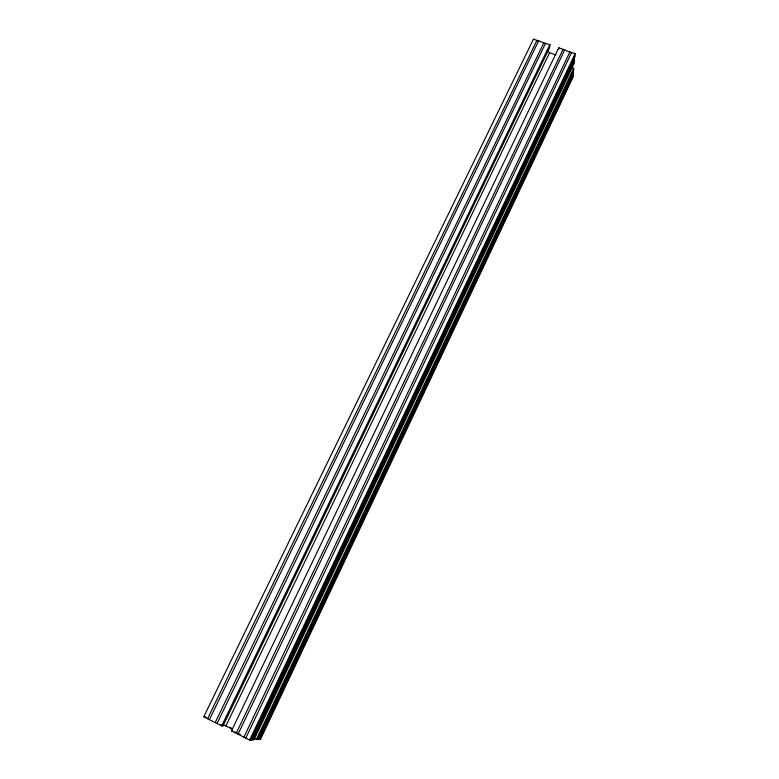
<?xml version="1.0" encoding="UTF-8"?>
<svg xmlns="http://www.w3.org/2000/svg" width="779" height="779" viewBox="0 0 779 779"><rect width="100%" height="100%" fill="white"/><g stroke="black" fill="none" stroke-linecap="round" stroke-linejoin="round"><path stroke-width="1.17" d="M549.886 44.637L549.711 47.324L223.037 725.872L221.703 725.882L209.395 719.64L538.698 40.742L544.755 43.4L549.886 44.637L221.703 725.882M558.64 49.515L558.777 47.733L570.832 52.485L575.243 53.469L575.029 55.572L250.604 739.992L249.65 740.05L238.062 734.178L564.736 49.807M573.101 74.735C570.754 74.395 574.493 76.624 572.808 77.637L260.517 739.329L258.453 738.94L259.222 739.417L573.101 74.735L573.402 71.746L572.721 71.259M254.431 738.628L257.459 739.534L573.5 70.792L573.743 68.348L571.552 67.578M574.493 56.351C574.892 59.467 573.256 59.779 574.259 63.187L254.042 739.758L252.007 739.437M538.698 40.742L537.851 40.995L533.566 38.95L203.757 716.777L209.395 719.64M259.641 739.388L573.003 75.68M249.65 740.05L575.243 53.469M250.536 739.709L251.052 739.953L574.931 56.565M251.052 739.953L252.464 739.865L574.62 59.701M252.902 739.836L574.513 60.684M256.359 739.602L573.743 68.348M257.459 739.534L256.749 739.086L257.878 739.505L573.402 71.746M243.915 737.138L570.043 51.657M245.804 738.064L571.718 52.242M558.777 47.733L231.499 730.848L236.222 733.243L563.061 49.223M222.658 724.655L225.881 725.94L549.555 52.758L547.053 50.294M215.189 722.571L543.956 42.572M217.059 723.487L545.612 43.147M207.584 718.715L537.043 40.157M238.062 734.178L236.31 733.243M572.906 70.733L573.5 70.792M257.878 739.505L259.222 739.417M231.499 730.848L232.785 730.809M203.757 716.777L204.867 716.807M205.997 717.284L205.374 717.05M549.555 52.758L555.885 54.968M225.881 725.94L232.064 729.076M220.915 724.791L223.037 725.872M234.927 731.89L240.273 734.607M250.604 739.992L249.962 739.631M231.587 728.268L229.756 727.265"/></g></svg>
